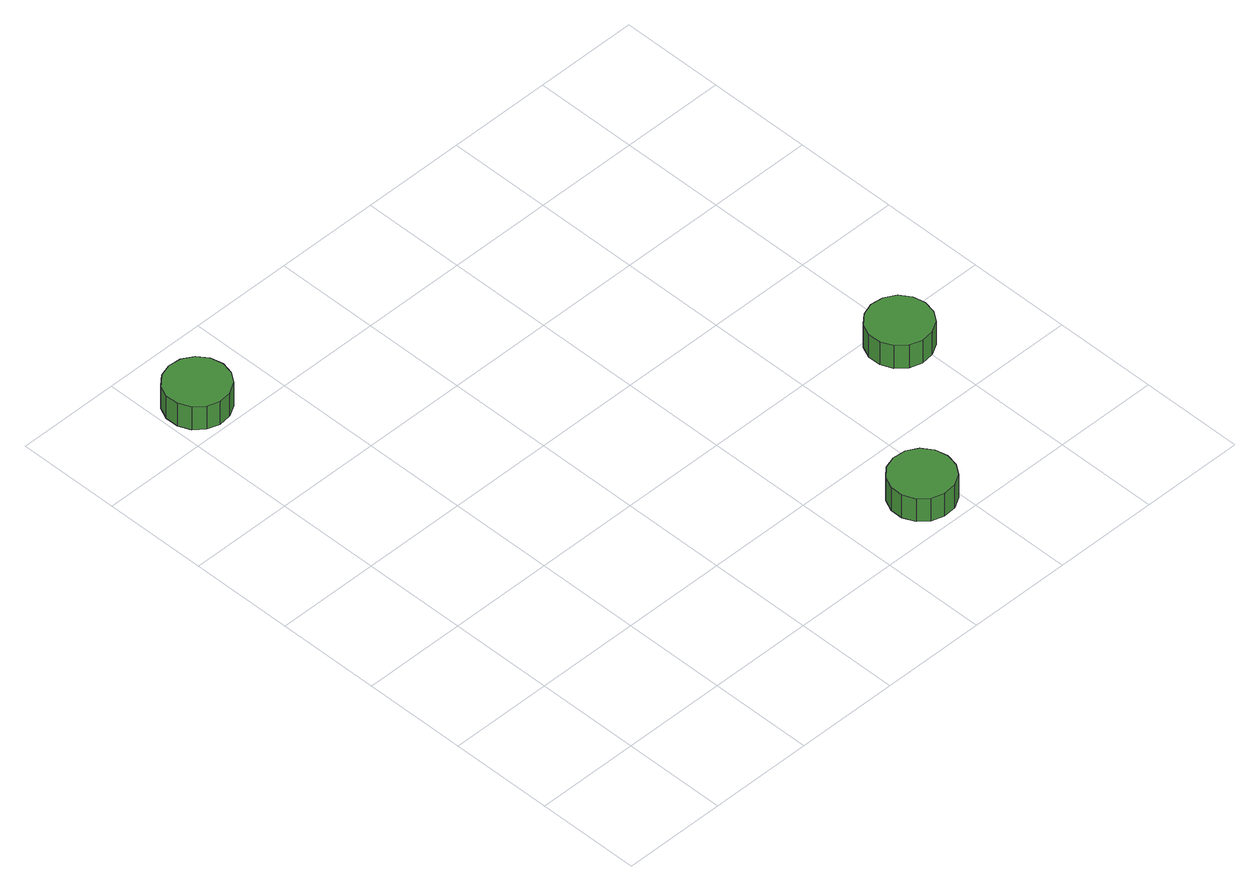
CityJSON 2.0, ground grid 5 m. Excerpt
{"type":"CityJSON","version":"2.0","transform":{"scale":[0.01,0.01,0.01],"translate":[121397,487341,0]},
"CityObjects":{
"tree1":{"type":"SolitaryVegetationObject","attributes":{"function":"something"},"geometry":[{"type":"MultiSurface","lod":"1","boundaries":[[[0,1,2,3,4,5,6,7,8,9,10,11,12,13,14]],[[15,16,17,18,19,20,21,22,23,24,25,26,27,28,29]],[[0,29,28,1]],[[1,28,27,2]],[[2,27,26,3]],[[3,26,25,4]],[[4,25,24,5]],[[5,24,23,6]],[[6,23,22,7]],[[7,22,21,8]],[[8,21,20,9]],[[9,20,19,10]],[[10,19,18,11]],[[11,18,17,12]],[[12,17,16,13]],[[13,16,15,14]],[[14,15,29,0]]]}]},
"tree2":{"type":"SolitaryVegetationObject","attributes":{"function":"something"},"geometry":[{"type":"MultiSurface","lod":"1","boundaries":[[[30,31,32,33,34,35,36,37,38,39,40,41,42,43,44]],[[45,46,47,48,49,50,51,52,53,54,55,56,57,58,59]],[[30,59,58,31]],[[31,58,57,32]],[[32,57,56,33]],[[33,56,55,34]],[[34,55,54,35]],[[35,54,53,36]],[[36,53,52,37]],[[37,52,51,38]],[[38,51,50,39]],[[39,50,49,40]],[[40,49,48,41]],[[41,48,47,42]],[[42,47,46,43]],[[43,46,45,44]],[[44,45,59,30]]]}]},
"tree3":{"type":"SolitaryVegetationObject","attributes":{"function":"something"},"geometry":[{"type":"MultiSurface","lod":"1","boundaries":[[[60,61,62,63,64,65,66,67,68,69,70,71,72,73,74]],[[75,76,77,78,79,80,81,82,83,84,85,86,87,88,89]],[[60,89,88,61]],[[61,88,87,62]],[[62,87,86,63]],[[63,86,85,64]],[[64,85,84,65]],[[65,84,83,66]],[[66,83,82,67]],[[67,82,81,68]],[[68,81,80,69]],[[69,80,79,70]],[[70,79,78,71]],[[71,78,77,72]],[[72,77,76,73]],[[73,76,75,74]],[[74,75,89,60]]]}]}
},
"vertices":[
[322,2676,170],[309,2737,170],[272,2787,170],[218,2819,170],[156,2825,170],[97,2806,170],[50,2764,170],[25,2707,170],[25,2645,170],[50,2587,170],[97,2546,170],[156,2526,170],[218,2533,170],[272,2564,170],[309,2615,170],[309,2615,41],[272,2564,41],[218,2533,41],[156,2526,41],[97,2546,41],[50,2587,41],[25,2645,41],[25,2707,41],[50,2764,41],[97,2806,41],[156,2825,41],[218,2819,41],[272,2787,41],[309,2737,41],[322,2676,41],
[2021,183,185],[2008,244,185],[1972,295,185],[1918,326,185],[1855,332,185],[1796,313,185],[1750,271,185],[1724,214,185],[1724,152,185],[1750,95,185],[1796,53,185],[1855,34,185],[1918,40,185],[1972,71,185],[2008,122,185],[2008,122,56],[1972,71,56],[1918,40,56],[1855,34,56],[1796,53,56],[1750,95,56],[1724,152,56],[1724,214,56],[1750,271,56],[1796,313,56],[1855,332,56],[1918,326,56],[1972,295,56],[2008,244,56],[2021,183,56],
[2591,880,190],[2578,941,190],[2542,992,190],[2488,1023,190],[2425,1030,190],[2366,1010,190],[2320,968,190],[2294,911,190],[2294,849,190],[2320,792,190],[2366,750,190],[2425,731,190],[2488,737,190],[2542,768,190],[2578,819,190],[2578,819,61],[2542,768,61],[2488,737,61],[2425,731,61],[2366,750,61],[2320,792,61],[2294,849,61],[2294,911,61],[2320,968,61],[2366,1010,61],[2425,1030,61],[2488,1023,61],[2542,992,61],[2578,941,61],[2591,880,61]
]}
